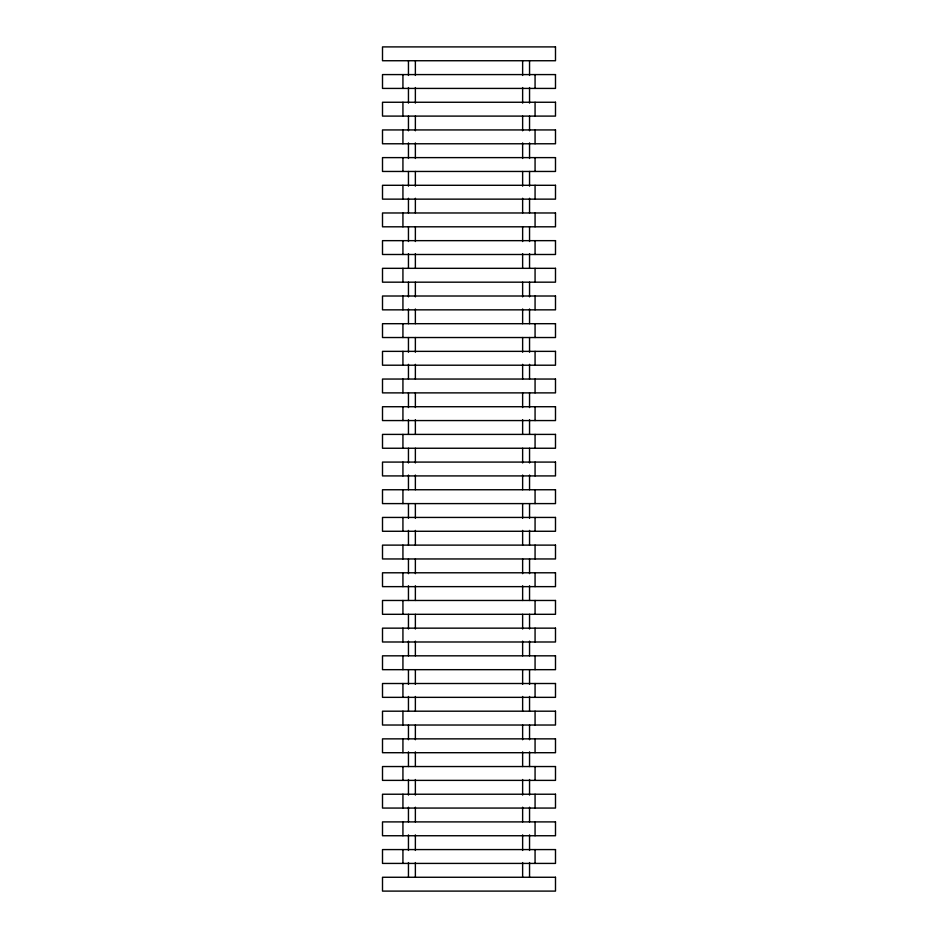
<?xml version="1.0" encoding="UTF-8"?>
<svg xmlns="http://www.w3.org/2000/svg" width="938" height="938" viewBox="0 0 938 938"><rect width="100%" height="100%" fill="white"/><g stroke="black" fill="none" stroke-linecap="round" stroke-linejoin="round"><path stroke-width="1.41" d="M535.07 74.583L535.07 88.418M535.07 102.254L535.07 116.101M535.07 129.936L535.07 143.772M535.07 157.619L535.07 171.455M535.07 185.29L535.07 199.137M535.07 212.973L535.07 226.808M535.07 240.656L535.07 254.491M535.07 268.327L535.07 282.174M535.07 296.009L535.07 309.845M535.07 323.692L535.07 337.528M535.07 351.363L535.07 365.21M535.07 379.046L535.07 392.881M535.07 406.729L535.07 420.564M535.07 434.4L535.07 448.247M535.07 462.082L535.07 475.918M535.07 489.753L535.07 503.6M535.07 517.436L535.07 531.271M535.07 545.119L535.07 558.954M535.07 572.79L535.07 586.637M535.07 600.472L535.07 614.308M535.07 628.155L535.07 641.991M535.07 655.826L535.07 669.673M535.07 683.509L535.07 697.344M535.07 711.192L535.07 725.027M535.07 738.863L535.07 752.71M535.07 766.545L535.07 780.381M535.07 794.228L535.07 808.064M535.07 821.899L535.07 835.746M535.07 849.582L535.07 863.417M529.548 60.736L529.548 75.439M529.548 87.551L529.548 103.121M529.548 116.101L529.548 130.792M529.548 142.904L529.548 158.475M529.548 171.455L529.548 186.158M529.548 198.27L529.548 212.973M529.548 226.808L529.548 241.512M529.548 253.623L529.548 268.327M529.548 282.174L529.548 296.877M529.548 308.977L529.548 323.692M529.548 337.528L529.548 352.231M529.548 364.343L529.548 379.046M529.548 392.881L529.548 407.584M529.548 419.696L529.548 434.4M529.548 448.247L529.548 462.95M529.548 475.05L529.548 489.753M529.548 503.6L529.548 518.304M529.548 530.416L529.548 545.119M529.548 558.954L529.548 573.657M529.548 585.769L529.548 600.472M529.548 614.308L529.548 629.023M529.548 641.123L529.548 655.826M529.548 669.673L529.548 684.377M529.548 696.488L529.548 711.192M529.548 725.027L529.548 739.73M529.548 751.842L529.548 766.545M529.548 779.525L529.548 795.096M529.548 807.208L529.548 821.899M529.548 834.879L529.548 850.449M529.548 862.561L529.548 877.265M522.63 60.736L522.63 75.439M522.63 87.551L522.63 103.121M522.63 116.101L522.63 130.792M522.63 142.904L522.63 158.475M522.63 171.455L522.63 186.158M522.63 198.27L522.63 212.973M522.63 226.808L522.63 241.512M522.63 253.623L522.63 268.327M522.63 282.174L522.63 296.877M522.63 308.977L522.63 323.692M522.63 337.528L522.63 352.231M522.63 364.343L522.63 379.046M522.63 392.881L522.63 407.584M522.63 419.696L522.63 434.4M522.63 448.247L522.63 462.95M522.63 475.05L522.63 489.753M522.63 503.6L522.63 518.304M522.63 530.416L522.63 545.119M522.63 558.954L522.63 573.657M522.63 585.769L522.63 600.472M522.63 614.308L522.63 629.023M522.63 641.123L522.63 655.826M522.63 669.673L522.63 684.377M522.63 696.488L522.63 711.192M522.63 725.027L522.63 739.73M522.63 751.842L522.63 766.545M522.63 779.525L522.63 795.096M522.63 807.208L522.63 821.899M522.63 834.879L522.63 850.449M522.63 862.561L522.63 877.265M415.37 60.736L415.37 75.439M415.37 87.551L415.37 103.121M415.37 116.101L415.37 130.792M415.37 142.904L415.37 158.475M415.37 171.455L415.37 186.158M415.37 198.27L415.37 212.973M415.37 226.808L415.37 241.512M415.37 253.623L415.37 268.327M415.37 282.174L415.37 296.877M415.37 308.977L415.37 323.692M415.37 337.528L415.37 352.231M415.37 364.343L415.37 379.046M415.37 392.881L415.37 407.584M415.37 419.696L415.37 434.4M415.37 448.247L415.37 462.95M415.37 475.05L415.37 489.753M415.37 503.6L415.37 518.304M415.37 530.416L415.37 545.119M415.37 558.954L415.37 573.657M415.37 585.769L415.37 600.472M415.37 614.308L415.37 629.023M415.37 641.123L415.37 655.826M415.37 669.673L415.37 684.377M415.37 696.488L415.37 711.192M415.37 725.027L415.37 739.73M415.37 751.842L415.37 766.545M415.37 779.525L415.37 795.096M415.37 807.208L415.37 821.899M415.37 834.879L415.37 850.449M415.37 862.561L415.37 877.265M408.452 60.736L408.452 75.439M408.452 87.551L408.452 103.121M408.452 116.101L408.452 130.792M408.452 142.904L408.452 158.475M408.452 171.455L408.452 186.158M408.452 198.27L408.452 212.973M408.452 226.808L408.452 241.512M408.452 253.623L408.452 268.327M408.452 282.174L408.452 296.877M408.452 308.977L408.452 323.692M408.452 337.528L408.452 352.231M408.452 364.343L408.452 379.046M408.452 392.881L408.452 407.584M408.452 419.696L408.452 434.4M408.452 448.247L408.452 462.95M408.452 475.05L408.452 489.753M408.452 503.6L408.452 518.304M408.452 530.416L408.452 545.119M408.452 558.954L408.452 573.657M408.452 585.769L408.452 600.472M408.452 614.308L408.452 629.023M408.452 641.123L408.452 655.826M408.452 669.673L408.452 684.377M408.452 696.488L408.452 711.192M408.452 725.027L408.452 739.73M408.452 751.842L408.452 766.545M408.452 779.525L408.452 795.096M408.452 807.208L408.452 821.899M408.452 834.879L408.452 850.449M408.452 862.561L408.452 877.265M402.93 74.583L402.93 88.418M402.93 102.254L402.93 116.101M402.93 129.936L402.93 143.772M402.93 157.619L402.93 171.455M402.93 185.29L402.93 199.137M402.93 212.973L402.93 226.808M402.93 240.656L402.93 254.491M402.93 268.327L402.93 282.174M402.93 296.009L402.93 309.845M402.93 323.692L402.93 337.528M402.93 351.363L402.93 365.21M402.93 379.046L402.93 392.881M402.93 406.729L402.93 420.564M402.93 434.4L402.93 448.247M402.93 462.082L402.93 475.918M402.93 489.753L402.93 503.6M402.93 517.436L402.93 531.271M402.93 545.119L402.93 558.954M402.93 572.79L402.93 586.637M402.93 600.472L402.93 614.308M402.93 628.155L402.93 641.991M402.93 655.826L402.93 669.673M402.93 683.509L402.93 697.344M402.93 711.192L402.93 725.027M402.93 738.863L402.93 752.71M402.93 766.545L402.93 780.381M402.93 794.228L402.93 808.064M402.93 821.899L402.93 835.746M402.93 849.582L402.93 863.417M555.495 46.9L382.505 46.9L382.505 60.736L555.495 60.736L555.495 46.9M555.495 74.583L382.505 74.583L382.505 88.418L555.495 88.418L555.495 74.583M555.495 102.254L382.505 102.254L382.505 116.101L555.495 116.101L555.495 102.254M555.495 129.936L382.505 129.936L382.505 143.772L555.495 143.772L555.495 129.936M555.495 157.619L382.505 157.619L382.505 171.455L555.495 171.455L555.495 157.619M555.495 185.29L382.505 185.29L382.505 199.137L555.495 199.137L555.495 185.29M555.495 212.973L382.505 212.973L382.505 226.808L555.495 226.808L555.495 212.973M555.495 240.656L382.505 240.656L382.505 254.491L555.495 254.491L555.495 240.656M555.495 268.327L382.505 268.327L382.505 282.174L555.495 282.174L555.495 268.327M555.495 296.009L382.505 296.009L382.505 309.845L555.495 309.845L555.495 296.009M555.495 323.692L382.505 323.692L382.505 337.528L555.495 337.528L555.495 323.692M555.495 351.363L382.505 351.363L382.505 365.21L555.495 365.21L555.495 351.363M555.495 379.046L382.505 379.046L382.505 392.881L555.495 392.881L555.495 379.046M555.495 406.729L382.505 406.729L382.505 420.564L555.495 420.564L555.495 406.729M555.495 434.4L382.505 434.4L382.505 448.247L555.495 448.247L555.495 434.4M555.495 462.082L382.505 462.082L382.505 475.918L555.495 475.918L555.495 462.082M555.495 489.753L382.505 489.753L382.505 503.6L555.495 503.6L555.495 489.753M555.495 517.436L382.505 517.436L382.505 531.271L555.495 531.271L555.495 517.436M555.495 545.119L382.505 545.119L382.505 558.954L555.495 558.954L555.495 545.119M555.495 572.79L382.505 572.79L382.505 586.637L555.495 586.637L555.495 572.79M555.495 600.472L382.505 600.472L382.505 614.308L555.495 614.308L555.495 600.472M555.495 628.155L382.505 628.155L382.505 641.991L555.495 641.991L555.495 628.155M555.495 655.826L382.505 655.826L382.505 669.673L555.495 669.673L555.495 655.826M555.495 683.509L382.505 683.509L382.505 697.344L555.495 697.344L555.495 683.509M555.495 711.192L382.505 711.192L382.505 725.027L555.495 725.027L555.495 711.192M555.495 738.863L382.505 738.863L382.505 752.71L555.495 752.71L555.495 738.863M555.495 766.545L382.505 766.545L382.505 780.381L555.495 780.381L555.495 766.545M555.495 794.228L382.505 794.228L382.505 808.064L555.495 808.064L555.495 794.228M555.495 821.899L382.505 821.899L382.505 835.746L555.495 835.746L555.495 821.899M555.495 849.582L382.505 849.582L382.505 863.417L555.495 863.417L555.495 849.582M555.495 877.265L382.505 877.265L382.505 891.1L555.495 891.1L555.495 877.265"/></g></svg>
